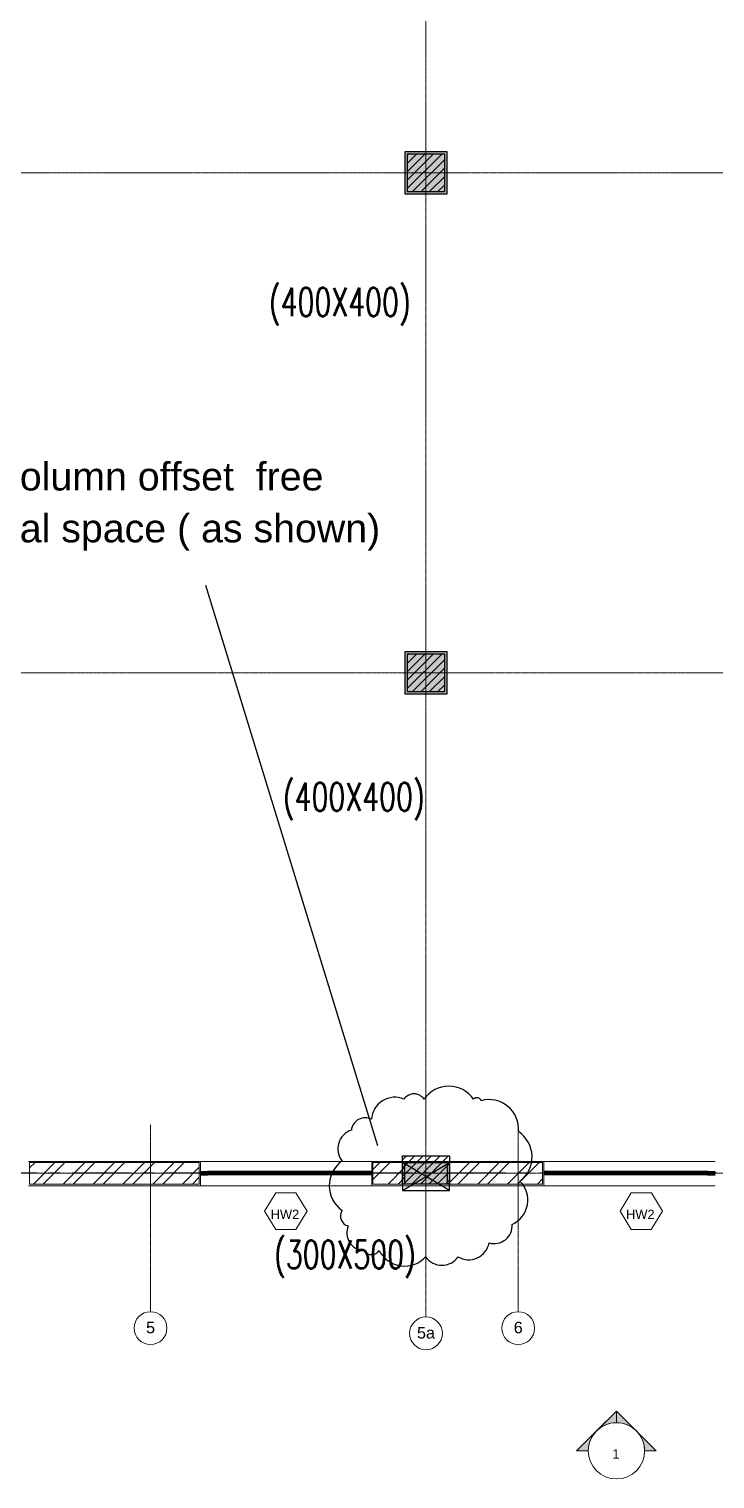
# Model space of a CAD drawing. Header units: millimetres. Extents: x 2659630 to 6742168, y -2425387 to -732288.
# Drawn here: x 3944280 to 3951594, y -1172527 to -1157069 of the extents above; entities that cross this region are included whole.
import ezdxf
from ezdxf.enums import TextEntityAlignment as Align

# ---------------------------------------------------------------- set-up
doc = ezdxf.new("R2010")
doc.units = ezdxf.units.MM
for name, pattern in [('CENTER', [2, 1.25, -0.25, 0.25, -0.25]), ('Grid Line', [22.225, 12.7, -3.175, 3.175, -3.175]), ('Overhead', [3.96875, 2.38125, -1.5875])]:
    doc.linetypes.add(name, pattern=pattern)
for name, color, linetype, lineweight in [('A-ANNO-DIMS', 211, 'Continuous', 9), ('A-DETL-THIN', 151, 'Continuous', 18), ('A-FLOR-OVHD', 1, 'Overhead', 18), ('A-GENM', 13, 'Continuous', 18), ('A-GLAZ', 151, 'Continuous', 9), ('A-GLAZ-IDEN', 152, 'Continuous', 9), ('A-GRID-MODE', 80, 'Continuous', 0), ('A-hatch', 253, 'Continuous', 0), ('A-PLASTER', 50, 'Continuous', 0), ('A-WALL', 113, 'Continuous', 9), ('A-WALL-PATT', 111, 'Continuous', 0), ('G-ANNO-SYMB', 111, 'Continuous', 9), ('licensing text', 7, 'Continuous', 5), ('S-GRID', 1, 'Continuous', 9)]:
    doc.layers.add(name, color=color, linetype=linetype, lineweight=lineweight)
for name, color, linetype in [('A-RCC LINE', 6, 'Continuous'), ('REVISION CLOUD', 7, 'Continuous'), ('S-COLUMN', 1, 'Continuous'), ('S-COLUMN HATCH', 8, 'Continuous'), ('S-COLUMN NO', 2, 'Continuous'), ('S-COLUMN SIZES', 2, 'Continuous'), ('S-GRIDE LINE', 8, 'CENTER')]:
    doc.layers.add(name, color=color, linetype=linetype)
doc.layers.get('A-ANNO-DIMS').off()
doc.styles.add('Arial', font='arial.ttf', dxfattribs={"height": 123})
doc.styles.add('Arial_1', font='arial.ttf', dxfattribs={"height": 98.353293})
doc.styles.add('ROMANS', font='r.shx', dxfattribs={"width": 0.7})
pattern_1 = [(45, (3771155.87, -1322788.62), (-159.09903, 159.09903), []), (45, (3771261.93, -1322788.62), (-159.09903, 159.09903), [])]

# ---------------------------------------------------------------- blocks, each defined once
blk = doc.blocks.new('WINDW-HW2-1850X2950-PLN')
at = {"layer": 'A-GLAZ'}
for p, q in [((37, 40), (12, 40)), ((37, 0), (12, 0)), ((14, 38), (21, 38)), ((14, 22), (14, 38)), ((21, 22), (14, 22)), ((21, 18), (14, 18)), ((14, 18), (14, 2)), ((14, 2), (21, 2)), ((21, 38), (21, 22)), ((21, 2), (21, 18)), ((23, 35), (23, 10)), ((23, 30), (31, 30)), ((23, 10), (31, 10)), ((25, 34), (24, 34)), ((25, 6), (24, 6)), ((35, 35), (25, 34)), ((25, 32), (25, 34)), ((35, 32), (25, 32)), ((25, 8), (25, 6)), ((35, 8), (25, 8)), ((35, 6), (25, 6)), ((26, 37), (27, 37)), ((26, 4), (27, 4)), ((27, 38), (35, 38)), ((27, 37), (27, 38)), ((27, 37), (35, 37)), ((27, 4), (27, 2)), ((27, 4), (35, 4)), ((27, 2), (35, 2)), ((31, 10), (31, 30)), ((33, 29), (33, 11)), ((33, 29), (35, 29)), ((33, 11), (35, 11)), ((35, 38), (35, 32)), ((35, 29), (35, 25)), ((35, 25), (37, 25)), ((35, 15), (37, 15)), ((35, 11), (35, 15)), ((35, 2), (35, 8)), ((37, 40), (87, 40)), ((37, 0), (37, 40)), ((37, 25), (37, 40)), ((37, 15), (37, 0)), ((87, 0), (37, 0)), ((40, 38), (40, 3)), ((45, 38), (40, 38)), ((40, 3), (45, 3)), ((45, 25), (45, 38)), ((52, 25), (45, 25)), ((45, 15), (52, 15)), ((45, 3), (45, 15)), ((86, 38), (47, 38)), ((47, 38), (47, 28)), ((47, 28), (55, 28)), ((47, 13), (47, 3)), ((55, 13), (47, 13)), ((47, 3), (86, 3)), ((52, 15), (52, 25)), ((55, 28), (55, 13)), ((55, 28), (85, 28)), ((85, 12), (55, 13)), ((85, 28), (95, 27)), ((85, 12), (85, 28)), ((95, 12), (85, 12)), ((95, 29), (86, 38)), ((86, 3), (95, 11)), ((1763, 41), (87, 40)), ((87, 40), (97, 30)), ((87, 15), (87, 25)), ((87, 25), (87, 15)), ((97, 25), (87, 25)), ((87, 15), (97, 15)), ((97, 10), (87, 0)), ((87, 0), (1763, 1)), ((89, 15), (1763, 16)), ((95, 27), (95, 29)), ((95, 11), (95, 12)), ((97, 30), (1753, 31)), ((97, 30), (97, 25)), ((1763, 26), (97, 25)), ((97, 15), (97, 10)), ((97, 10), (1753, 11)), ((1763, 41), (1753, 31)), ((1753, 31), (1753, 26)), ((1753, 26), (1763, 26)), ((1753, 16), (1753, 11)), ((1763, 16), (1753, 16)), ((1753, 11), (1763, 1)), ((1755, 30), (1764, 39)), ((1755, 29), (1755, 30)), ((1765, 29), (1755, 29)), ((1755, 14), (1765, 14)), ((1755, 12), (1755, 14)), ((1764, 4), (1755, 12)), ((1813, 42), (1763, 41)), ((1763, 16), (1763, 26)), ((1763, 26), (1763, 16)), ((1763, 1), (1813, 2)), ((1764, 39), (1803, 39)), ((1803, 4), (1764, 4)), ((1765, 14), (1765, 29)), ((1795, 29), (1765, 29)), ((1765, 14), (1795, 14)), ((1795, 29), (1795, 14)), ((1803, 29), (1795, 29)), ((1795, 14), (1803, 14)), ((1798, 27), (1805, 27)), ((1798, 17), (1798, 27)), ((1805, 17), (1798, 17)), ((1803, 39), (1803, 29)), ((1803, 14), (1803, 4)), ((1805, 39), (1810, 39)), ((1805, 27), (1805, 39)), ((1805, 4), (1805, 17)), ((1810, 4), (1805, 4)), ((1810, 39), (1810, 4)), ((1813, 2), (1813, 42)), ((1813, 41), (1838, 41)), ((1813, 26), (1813, 41)), ((1815, 26), (1813, 26)), ((1815, 17), (1813, 17)), ((1813, 17), (1813, 2)), ((1813, 2), (1838, 2)), ((1815, 39), (1815, 33)), ((1823, 39), (1815, 39)), ((1823, 38), (1815, 38)), ((1815, 36), (1825, 36)), ((1815, 33), (1825, 33)), ((1815, 30), (1815, 26)), ((1817, 30), (1815, 30)), ((1815, 13), (1815, 17)), ((1817, 13), (1815, 13)), ((1815, 10), (1825, 10)), ((1815, 4), (1815, 10)), ((1815, 7), (1825, 7)), ((1823, 5), (1815, 5)), ((1823, 4), (1815, 4)), ((1817, 30), (1817, 13)), ((1819, 12), (1819, 31)), ((1827, 31), (1819, 31)), ((1827, 12), (1819, 12)), ((1823, 38), (1823, 39)), ((1824, 38), (1823, 38)), ((1824, 5), (1823, 5)), ((1823, 5), (1823, 4)), ((1825, 36), (1826, 36)), ((1825, 33), (1825, 36)), ((1825, 10), (1825, 7)), ((1825, 7), (1826, 7)), ((1827, 37), (1827, 12)), ((1829, 39), (1829, 24)), ((1836, 39), (1829, 39)), ((1829, 24), (1836, 24)), ((1829, 19), (1836, 19)), ((1829, 4), (1829, 19)), ((1836, 4), (1829, 4)), ((1836, 24), (1836, 39)), ((1836, 19), (1836, 4))]:
    blk.add_line(p, q, dxfattribs=at)
for centre, start, end in [((24, 36), 4.1038, 288.3263), ((24, 4), 71.6737, 355.8962), ((1826, 38), 251.6737, 175.8962), ((1826, 5), 184.1038, 108.3263)]:
    blk.add_arc(centre, 2, start, end, dxfattribs=at)
blk = doc.blocks.new('Grid - M_Grid Head - Circle-24584-GROUND FLOOR PLAN-01')
at = {"layer": 'A-GRID-MODE'}
blk.add_circle((0, 0), 3.5, dxfattribs=at)
blk = doc.blocks.new('Section - M_Section Head - Filled-1049-GROUND FLOOR PLAN-01')
at = {"layer": 'G-ANNO-SYMB'}
h = blk.add_hatch(color=256, dxfattribs=at)
edge = h.paths.add_edge_path(flags=0)
edge.add_line((-6, 8.49), (-6, 6))
edge.add_arc((-6, 0), 6, 90, 135)
edge.add_line((-10.24, 4.24), (-6, 8.49))
h = blk.add_hatch(color=256, dxfattribs=at)
edge = h.paths.add_edge_path(flags=0)
edge.add_line((-6, 8.49), (-1.76, 4.24))
edge.add_arc((-6, 0), 6, 45, 90)
edge.add_line((-6, 6), (-6, 8.49))
h = blk.add_hatch(color=256, dxfattribs=at)
edge = h.paths.add_edge_path(flags=0)
edge.add_line((-14.49, 0), (-10.24, 4.24))
edge.add_arc((-6, 0), 6, 135, 180)
edge.add_line((-12, 0), (-14.49, 0))
h = blk.add_hatch(color=256, dxfattribs=at)
edge = h.paths.add_edge_path(flags=0)
edge.add_line((2.49, 0), (0, 0))
edge.add_arc((-6, 0), 6, 360, 405)
edge.add_line((-1.76, 4.24), (2.49, 0))
for p, q in [((-6, 8.49), (-14.49, 0)), ((-6, 8.49), (-10.24, 4.24)), ((-6, 8.49), (2.49, 0)), ((-6, 6), (-6, 8.49)), ((-6, 8.49), (-6, 6)), ((-1.76, 4.24), (-6, 8.49)), ((-10.24, 4.24), (-14.49, 0)), ((2.49, 0), (-1.76, 4.24)), ((-12, 0), (-14.49, 0)), ((-14.49, 0), (-12, 0)), ((0, 0), (2.49, 0)), ((0, 0), (2.49, 0))]:
    blk.add_line(p, q, dxfattribs=at)
for start, end in [(360, 180), (135, 180), (90, 135), (45, 90), (360, 45), (180, 360)]:
    blk.add_arc((-6, 0), 6, start, end, dxfattribs=at)
blk = doc.blocks.new('A$C2D2C472C')
at = {"layer": 'A-WALL-PATT'}
h = blk.add_hatch(dxfattribs=at)
h.set_pattern_fill('ANSI37', color=256, scale=600, style=0)
h.set_pattern_definition([(45, (-102930.5, -114895.04), (-53.03301, 53.03301), []), (135, (-102930.5, -114895.04), (-53.03301, -53.03301), [])])
edge = h.paths.add_edge_path()
edge.add_line((945, 1920), (945, 2190))
edge.add_arc((910, 2190), 35, 359.9997, 449.9997)
edge.add_line((910, 2225), (207, 2225))
edge.add_arc((206, 2190), 34.8, 89.6479, 180.3515)
edge.add_line((172, 2190), (172, 990))
edge.add_arc((206, 990), 34.9, 179.8778, 270.1222)
edge.add_line((207, 955), (480, 955))
edge.add_line((480, 955), (480, 840))
edge.add_line((480, 840), (207, 840))
edge.add_arc((206, 990), 150, 192.8759, 270.0054, ccw=False)
edge.add_line((60, 956), (60, 2190))
edge.add_arc((204, 2196), 144, 89.0594, 182.2702, ccw=False)
edge.add_arc((117, -14981489), 14983828, 89.9969678, 89.9996576, ccw=False)
edge.add_arc((910, 2190), 150, 45.0021, 89.9973, ccw=False)
edge.add_arc((910, 2190), 150, -0.0027, 45.0021, ccw=False)
edge.add_line((1060, 2190), (1060, 1920))
edge.add_line((1060, 1920), (945, 1920))
at = {"layer": 'A-DETL-THIN'}
for p, q in [((480, 1920), (480, 1470)), ((710, 1920), (480, 1920))]:
    blk.add_line(p, q, dxfattribs=at)
at = {"layer": 'A-FLOR-OVHD'}
blk.add_lwpolyline([(1060, 1920, 0.457355), (890, 2120), (450, 2120, 0.414214), (280, 1950), (280, 1010, 0.414214), (450, 840), (480, 840), (480, 1920), (1060, 1920)], format="xyb", close=True, dxfattribs=at)
at = {"layer": 'A-GENM'}
for centre, start, end in [((207, 2190, 0), 89.9997, 179.9997), ((207, 990, 0), 179.9997, 192.8569), ((207, 990, 0), 192.8569, 205.714), ((207, 990, 0), 205.714, 218.5711), ((207, 990, 0), 218.5711, 231.4283), ((207, 990, 0), 231.4283, 244.2854), ((207, 990, 0), 244.2854, 269.9997)]:
    blk.add_arc(centre, 170, start, end, dxfattribs=at)
at = {"layer": 'A-PLASTER'}
for p, q in [((910, 2360, 0), (207, 2360, 0)), ((37, 2190, 0), (37, 990, 0)), ((1080, 1920), (1080, 2190, 0)), ((207, 820, 0), (480, 820, 0))]:
    blk.add_line(p, q, dxfattribs=at)
for centre, start, end in [((207, 2190, 0), 90, 180), ((910, 2190, 0), 359.9997, 89.9997), ((207, 990, 0), 180, 192.8571), ((207, 990, 0), 192.8571, 205.7143), ((207, 990, 0), 205.7143, 218.5714), ((207, 990, 0), 218.5714, 231.4286), ((207, 990, 0), 231.4286, 244.2857), ((207, 990, 0), 244.2857, 270)]:
    blk.add_arc(centre, 170, start, end, dxfattribs=at)
at = {"layer": 'A-WALL'}
blk.add_lwpolyline([(945, 1920), (945, 2190, 0.414213), (910, 2225), (207, 2225, 0.417815), (172, 2190), (172, 990, 0.415463), (207, 955), (480, 955), (480, 840), (207, 840, -0.34985), (60, 956), (60, 2190, -0.430724), (207, 2340, -0.000012), (910, 2340, -0.198891), (1016, 2296, -0.198934), (1060, 2190), (1060, 1920)], format="xyb", close=True, dxfattribs=at)
blk = doc.blocks.new('A$C060F379A')
at = {"layer": 'S-COLUMN HATCH', "true_color": 0x939598}
h = blk.add_hatch(dxfattribs=at)
h.set_pattern_fill('ANSI31', color=252, scale=20, angle=180)
h.set_pattern_definition([(225, (-3642221.16, 877620.256), (44.9012806, -44.9012806), [])])
h.paths.add_polyline_path([(15106, 13160), (14706, 13160), (14706, 12760), (15106, 12760)])
h = blk.add_hatch(dxfattribs=at)
h.set_pattern_fill('ANSI31', color=252, scale=20, angle=180)
h.set_pattern_definition([(225, (-3642221.16, 872290.256), (44.9012806, -44.9012806), [])])
h.paths.add_polyline_path([(15106, 7830), (14706, 7830), (14706, 7430), (15106, 7430)])
h = blk.add_hatch(dxfattribs=at)
h.set_pattern_fill('ANSI31', color=252, scale=20, angle=180)
h.set_pattern_definition([(225, (-3635660.885, 877110.54), (44.9012806, -44.9012806), [])])
h.paths.add_polyline_path([(14656, 2480), (15156, 2480), (15156, 2180), (14656, 2180)])
at = {"layer": 'S-COLUMN', "color": 1}
for points in [[(15106, 13160), (14706, 13160), (14706, 12760), (15106, 12760)], [(15106, 7830), (14706, 7830), (14706, 7430), (15106, 7430)], [(14656, 2480), (15156, 2480), (15156, 2180), (14656, 2180)]]:
    blk.add_lwpolyline(points, close=True, dxfattribs=at)
at = {"layer": 'S-GRIDE LINE', "ltscale": 500}
blk.add_line((31757, 2295), (820, 2295), dxfattribs=at)
at = {"layer": 'S-COLUMN SIZES', "lineweight": -2, "style": 'ROMANS', "width": 0.7}
for s, p in [('(400X400)', (13987, 11583, 0)), ('(400X400)', (14136, 6309, 0)), ('(300X500)', (14042, 1429, 0))]:
    blk.add_text(s, height=300, dxfattribs=at).set_placement(p, align=Align.MIDDLE_CENTER)

msp = doc.modelspace()

# ---------------------------------------------------------------- hatches: boundary and pattern name
at = {"layer": 'A-hatch', "true_color": 0x939598}
h = msp.add_hatch(color=252, dxfattribs=at)
h.dxf.hatch_style = 1
h.paths.add_polyline_path([(3948737.189, -1158377.246), (3948287.191, -1158377.245), (3948287.19, -1158827.245), (3948737.187, -1158827.247)])
h = msp.add_hatch(color=252, dxfattribs=at)
h.dxf.hatch_style = 1
h.paths.add_polyline_path([(3948737.189, -1163707.246), (3948287.191, -1163707.245), (3948287.19, -1164157.245), (3948737.187, -1164157.247)])
h = msp.add_hatch(color=252, dxfattribs=at)
h.dxf.hatch_style = 1
h.paths.add_polyline_path([(3948287.189, -1169382.205), (3948737.187, -1169382.207), (3948737.188, -1169152.244), (3948287.19, -1169152.242)])
at = {"layer": 'A-WALL-PATT'}
h = msp.add_hatch(dxfattribs=at)
h.set_pattern_fill('ANSI32', color=256, scale=600, angle=360, style=0)
h.set_pattern_definition([(45, (3768964.33, -1322788.62), (-159.09903, 159.09903), []), (45, (3769070.4, -1322788.62), (-159.09903, 159.09903), [])])
h.paths.add_polyline_path([(3944285.646, -1169152.246), (3944285.646, -1169382.246), (3946095.646, -1169382.246), (3946095.646, -1169152.246)])
h = msp.add_hatch(dxfattribs=at)
h.set_pattern_fill('ANSI32', color=256, scale=600, angle=360, style=0)
h.set_pattern_definition(pattern_1)
h.paths.add_polyline_path([(3947945.646, -1169152.246), (3947945.646, -1169382.246), (3948287.189, -1169382.246), (3948287.189, -1169152.246)])
h = msp.add_hatch(dxfattribs=at)
h.set_pattern_fill('ANSI32', color=256, scale=600, angle=360, style=0)
h.set_pattern_definition(pattern_1)
h.paths.add_polyline_path([(3949755.646, -1169382.246), (3949755.646, -1169152.246), (3948737.188, -1169152.246), (3948737.188, -1169382.246)])

# ---------------------------------------------------------------- linework, layer by layer
at = {"layer": 'A-DETL-THIN'}
for p, q in [((3946107.646, -1169140.246), (3947933.646, -1169140.246)), ((3951593.646, -1169140.246), (3949767.646, -1169140.246)), ((3946107.646, -1169402.246), (3947933.646, -1169402.246)), ((3951593.646, -1169402.246), (3949767.646, -1169402.246))]:
    msp.add_line(p, q, dxfattribs=at)
at = {"layer": 'A-GLAZ-IDEN'}
for points in [[(3947124.653, -1169865.253), (3946909.935, -1169865.253), (3946791.929, -1169670.362), (3946909.935, -1169475.471), (3947126.247, -1169475.471), (3947244.253, -1169670.362), (3947124.653, -1169865.253)], [(3950913.575, -1169865.253), (3950698.857, -1169865.253), (3950580.85, -1169670.362), (3950698.857, -1169475.471), (3950915.168, -1169475.471), (3951033.174, -1169670.362), (3950913.575, -1169865.253)]]:
    msp.add_lwpolyline(points, close=True, dxfattribs=at)
at = {"layer": 'A-PLASTER'}
for p, q in [((3944273.646, -1169140.246), (3946107.646, -1169140.246)), ((3946107.646, -1169140.246), (3946107.646, -1169402.246)), ((3947933.646, -1169140.246), (3947933.646, -1169402.246)), ((3949767.646, -1169140.246), (3947933.646, -1169140.246)), ((3949767.646, -1169140.246), (3949767.646, -1169402.246)), ((3944273.646, -1169402.246), (3946107.646, -1169402.246)), ((3949767.646, -1169402.246), (3947933.646, -1169402.246))]:
    msp.add_line(p, q, dxfattribs=at)
at = {"layer": 'A-RCC LINE'}
for points in [[(3948737.189, -1158377.246), (3948287.189, -1158377.246), (3948287.189, -1158827.246), (3948737.189, -1158827.246)], [(3948737.189, -1163707.246), (3948287.189, -1163707.246), (3948287.189, -1164157.246), (3948737.189, -1164157.246)], [(3948287.189, -1169152.244), (3948737.188, -1169152.244), (3948737.188, -1169382.246), (3948287.189, -1169382.246)]]:
    msp.add_lwpolyline(points, close=True, dxfattribs=at)
at = {"layer": 'A-WALL'}
for p, q in [((3944285.646, -1169152.246), (3944285.646, -1169382.246)), ((3944285.646, -1169152.246), (3946095.646, -1169152.246)), ((3946095.646, -1169152.246), (3946095.646, -1169382.246)), ((3947945.646, -1169152.246), (3947945.646, -1169382.246)), ((3949755.646, -1169152.246), (3947945.646, -1169152.246)), ((3949755.646, -1169382.246), (3949755.646, -1169152.246)), ((3944285.646, -1169382.246), (3946095.646, -1169382.246)), ((3949755.646, -1169382.246), (3947945.646, -1169382.246))]:
    msp.add_line(p, q, dxfattribs=at)
at = {"layer": 'REVISION CLOUD', "ltscale": 2500}
for p, q in [((3948762.082, -1169452.246), (3948262.184, -1169152.244)), ((3948262.184, -1169452.246), (3948762.082, -1169152.244))]:
    msp.add_line(p, q, dxfattribs=at)
msp.add_lwpolyline([(3947999.211, -1168976.487), (3946166.305, -1163001.908)], dxfattribs=at)
msp.add_lwpolyline([(3947931.061, -1168691.301, 0.52056705), (3947716.663, -1168806.665, 0.52056705), (3947617.715, -1169136.273, 0.52056705), (3947617.715, -1169663.651, 0.52056705), (3947617.715, -1169663.651, 0.52056705), (3947683.687, -1169828.455, 0.52056705), (3947848.606, -1170092.14, 0.52056705), (3948013.526, -1170092.14, 0.52056705), (3948508.285, -1170158.063, 0.52056705), (3948854.617, -1170158.063, 0.52056705), (3949184.456, -1170009.738, 0.52056705), (3949431.831, -1169811.972, 0.52056705), (3949514.295, -1169350.522, 0.52056705), (3949497.802, -1168823.148, 0.52056705), (3949497.802, -1168823.148, 0.52056705), (3949497.802, -1168823.148, 0.52056705), (3949101.991, -1168493.536, 0.52056705), (3949101.991, -1168493.536, 0.52056705), (3949019.537, -1168477.057, 0.52056705), (3948491.792, -1168477.057, 0.52056705), (3948491.792, -1168477.057, 0.52056705), (3948277.393, -1168477.057, 0.52056705), (3947931.061, -1168691.301)], format="xyb", dxfattribs=at)
msp.add_lwpolyline([(3948262.184, -1169152.244), (3948262.184, -1169452.246), (3948762.082, -1169452.246), (3948762.082, -1169152.244)], close=True, dxfattribs=at)
at = {"layer": 'S-GRID', "linetype": 'Grid Line'}
for p, q in [((3948512.189, -1170798.642), (3948512.189, -1147902.701)), ((3934426.02, -1158602.246), (3966301.251, -1158602.246)), ((3966298.573, -1163932.246), (3934426.02, -1163932.246)), ((3945575.646, -1170742.971), (3945575.646, -1168742.971)), ((3949495.646, -1170742.971), (3949495.646, -1168742.971)), ((3966291.26, -1169267.246), (3934426.02, -1169267.246))]:
    msp.add_line(p, q, dxfattribs=at)

# ---------------------------------------------------------------- block references
at = {"layer": 'A-ANNO-DIMS'}
msp.add_blockref('A$C2D2C472C', (3939915.646, -1155072.325), dxfattribs=at)
at = {"layer": 'A-ANNO-DIMS', "rotation": 180}
msp.add_blockref('WINDW-HW2-1850X2950-PLN', (3947945.645, -1169245.603), dxfattribs=at)
at = {"layer": 'A-ANNO-DIMS', "xscale": -1, "rotation": 180}
msp.add_blockref('WINDW-HW2-1850X2950-PLN', (3949755.647, -1169245.643), dxfattribs=at)
at = {"layer": 'A-GRID-MODE', "xscale": 49.99999999999998, "yscale": 49.99999999999998, "zscale": 49.99999999999998, "rotation": 180}
for p in [(3945575.646, -1170917.971), (3949495.646, -1170917.971), (3948512.189, -1170973.642)]:
    msp.add_blockref('Grid - M_Grid Head - Circle-24584-GROUND FLOOR PLAN-01', p, dxfattribs=at)
at = {"layer": 'G-ANNO-SYMB', "xscale": 49.99999999999998, "yscale": 49.99999999999998, "zscale": 49.99999999999998}
msp.add_blockref('Section - M_Section Head - Filled-1049-GROUND FLOOR PLAN-01', (3950842.847, -1172226.671), dxfattribs=at)

# ---------------------------------------------------------------- texts
at = {"layer": 'A-GLAZ-IDEN', "char_height": 98.3533, "width": 244.8, "attachment_point": 8, "line_spacing_factor": 0.938532, "style": 'Arial_1'}
for insert in [(3947008.595, -1169753.962), (3950797.517, -1169753.962)]:
    msp.add_mtext('HW2', dxfattribs=dict(at, insert=insert))
at = {"layer": 'G-ANNO-SYMB', "insert": (3950537.018, -1172308.607), "char_height": 98.353, "width": 91.19402, "attachment_point": 8, "line_spacing_factor": 0.938532, "style": 'Arial_1'}
msp.add_mtext('1', dxfattribs=at)
at = {"layer": 'licensing text', "style": 'Arial'}
for s, p in [('Keep the column offset  free ', (3942178.247, -1161988.386)), ('from internal space ( as shown)', (3942178.247, -1162541.316))]:
    msp.add_text(s, height=300, rotation=359.999975, dxfattribs=at).set_placement(p)

# ---------------------------------------------------------------- next in the draw order: texts
at = {"layer": 'A-GRID-MODE', "width": 114, "attachment_point": 2, "line_spacing_factor": 0.938532, "style": 'Arial', "bg_fill": 3, "box_fill_scale": 1.25, "bg_fill_color": 0, "bg_fill_transparency": 0}
for s, insert, char_height in [('5', (3945575.707, -1170850.47), 122.942), ('5a', (3948512.25, -1170906.142), 122.9416), ('6', (3949495.707, -1170850.47), 122.942)]:
    msp.add_mtext(s, dxfattribs=dict(at, insert=insert, char_height=char_height))

# ---------------------------------------------------------------- next in the draw order: block references
at = {"layer": 'S-COLUMN NO', "ltscale": 2500}
msp.add_blockref('A$C060F379A', (3933606.346, -1171562.641), dxfattribs=at)

doc.saveas('drawing.dxf')
